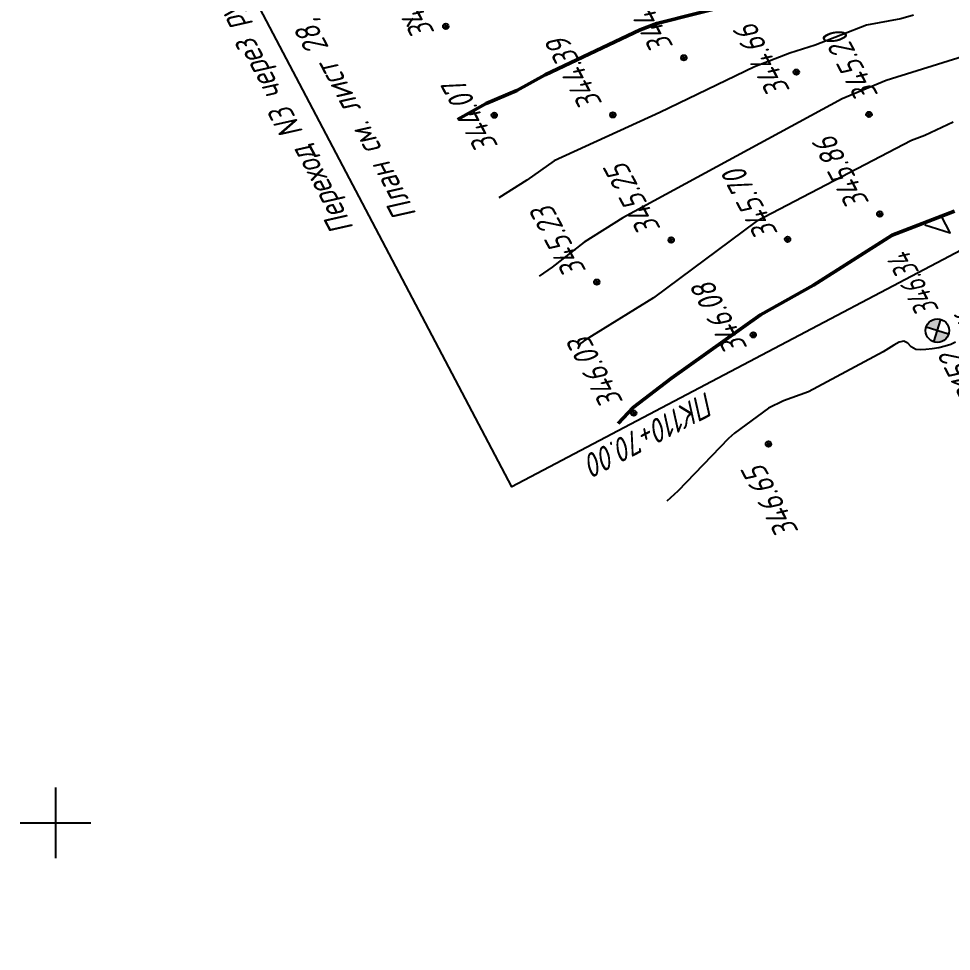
# Model space of a CAD drawing. Extents: x 1517348 to 1518464, y 2188576 to 2190606.
# Drawn here: x 1517593.7 to 1517752, y 2189578.2 to 2189736.4 of the extents above; entities that cross this region are included whole.
import ezdxf
from ezdxf.enums import TextEntityAlignment as Align

# ---------------------------------------------------------------- set-up
doc = ezdxf.new("R2010")
doc.units = 0
for name, color, linetype, lineweight in [('ИИ_ГЕОПУНКТ_025', 7, 'Continuous', 25), ('ИИ_ГЕОСЕТКА_025', 3, 'Continuous', 25), ('ИИ_ОТМЕТКА_025', 7, 'Continuous', 25), ('ИИ_ОФОРМЛЕНИЕ_025', 7, 'Continuous', 25), ('ИИ_ПИКЕТАЖ_025', 7, 'Continuous', 25), ('ИИ_РАЗМЕР_025', 7, 'Continuous', 25), ('ИИ_РЕЛЬЕФ_025', 34, 'Continuous', 25), ('ИИ_РЕЛЬЕФ_050', 34, 'Continuous', 50), ('ИИ_ТЕКСТ_025', 7, 'Continuous', 25), ('ИИ_УГОДЬЯ_025', 7, 'Continuous', 25)]:
    doc.layers.add(name, color=color, linetype=linetype, lineweight=lineweight)
doc.styles.add('VNIPISIMPLEXCUR', font='simplex.shx', dxfattribs={"width": 0.8, "oblique": 15})
doc.dimstyles.new('ИИ-2000-м-dm$0', dxfattribs={"dimscale": 2, "dimtxt": 2.5, "dimasz": 2.5, "dimexe": 1.25, "dimexo": 0, "dimgap": 1, "dimtad": 1, "dimtoh": 1, "dimzin": 1, "dimdsep": 46, "dimtxsty": 'VNIPISIMPLEXCUR', "dimblk": 'OBLIQUE', "dimcen": 2.5, "dimaunit": 1, "dimadec": 4, "dimazin": 0, "dimtfac": 1, "dimtmove": 1, "dimatfit": 2, "dimfxl": 1, "dimarcsym": 0})
doc.dimstyles.new('ИИ-2000-м-dm$2', dxfattribs={"dimscale": 2, "dimtxt": 2.5, "dimasz": 2.5, "dimexe": 1.25, "dimexo": 0, "dimgap": 1, "dimtad": 2, "dimtoh": 1, "dimzin": 1, "dimdsep": 46, "dimtxsty": 'VNIPISIMPLEXCUR', "dimcen": 2.5, "dimaunit": 1, "dimazin": 0, "dimtfac": 1, "dimtmove": 1, "dimatfit": 2, "dimfxl": 1, "dimarcsym": 0})

# ---------------------------------------------------------------- blocks, each defined once
blk = doc.blocks.new('PICKET')
at = {"color": 0, "linetype": 'Continuous', "lineweight": 25}
for p, q in [((-0.23, 0), (0.23, 0)), ((0, 0.23), (0, -0.23))]:
    blk.add_line(p, q, dxfattribs=at)
blk.add_circle((0, 0), 0.23, dxfattribs=at)
at = {"color": 0, "linetype": 'Continuous', "style": 'VNIPISIMPLEXCUR', "oblique": 15, "width": 0.8}
blk.add_attdef('OTMETKA', (1.25, 0.3), '', height=2, dxfattribs=at)
at = {"color": 8, "linetype": 'Continuous', "style": 'VNIPISIMPLEXCUR', "oblique": 15, "width": 0.8, "flags": 1}
blk.add_attdef('NOMER', (1.25, -2.7), '', height=2, dxfattribs=at)
blk = doc.blocks.new('ИИ05382')
at = {"color": 0, "linetype": 'Continuous', "lineweight": 25}
blk.add_lwpolyline([(1.6, 1.6), (0, 0), (1.6, 0)], dxfattribs=at)
blk = doc.blocks.new('ИИ050113Р')
at = {"linetype": 'Continuous'}
for points in [[(0, 0), (-0.707, 0.707, 0.198912), (-1, 0, 0.198912), (-0.707, -0.707)], [(0, 0), (0.707, -0.707, 0.198912), (1, 0, 0.198912), (0.707, 0.707)]]:
    blk.add_hatch(color=0, dxfattribs=at).paths.add_polyline_path(points)
at = {"color": 0, "linetype": 'Continuous'}
for points in [[(-0.707, -0.707), (0.707, 0.707)], [(-0.707, 0.707), (0.707, -0.707)]]:
    blk.add_lwpolyline(points, dxfattribs=at)
blk.add_circle((0, 0), 1, dxfattribs=at)
at = {"color": 0, "linetype": 'Continuous', "style": 'VNIPISIMPLEXCUR', "oblique": 15, "width": 0.8}
for tag, p in [('CENTRE', (1.7, 0.7)), ('HEIGHT', (1.7, -2.7)), ('EXPLAIN', (-3.595, -3.64))]:
    blk.add_attdef(tag, p, '', height=2, dxfattribs=at)
blk.add_attdef('NUMBER', text='', height=2, dxfattribs=at).set_placement((-2.25, -1), align=Align.RIGHT)
at = {"color": 253, "linetype": 'Continuous', "style": 'VNIPISIMPLEXCUR', "oblique": 15, "width": 0.8, "flags": 1}
blk.add_attdef('NOTE', text='', height=1.6, dxfattribs=at).set_placement((-7.394, -3.64), align=Align.RIGHT)
blk = doc.blocks.new('ИИ15002')
at = {"linetype": 'Continuous', "lineweight": 25}
h = blk.add_hatch(color=0, dxfattribs=at)
edge = h.paths.add_edge_path()
edge.add_arc((0, 0), 0.3, 0, 360)
at = {"color": 0, "linetype": 'Continuous', "lineweight": 25}
blk.add_circle((0, 0), 0.3, dxfattribs=at)
at = {"color": 0, "linetype": 'Continuous', "style": 'VNIPISIMPLEXCUR', "oblique": 15, "width": 0.8}
blk.add_attdef('STATIONING', (1, 1.3), '', height=2, rotation=90, dxfattribs=at)
at = {"color": 7, "linetype": 'Continuous', "style": 'VNIPISIMPLEXCUR', "oblique": 15, "width": 0.8}
blk.add_attdef('HEIGHT', text='', height=2, dxfattribs=at).set_placement((0, -1.3), align=Align.TOP_CENTER)
blk = doc.blocks.new('*D23')
at = {"layer": 'Defpoints', "color": 0, "transparency": 16777216}
for p in [(1517433.62, 2190485.82), (1517814.44, 2189993.77), (1517710.22, 2189950.84), (1517583.52, 2189878.79), (1518412.38, 2188627.85)]:
    blk.add_point(p, dxfattribs=at)
at = {"layer": 'ИИ_РАЗМЕР_025', "color": 0, "lineweight": -2, "transparency": 16777216}
for p, q in [((1517701.87, 2189947.56), (1517694.82, 2189960.94)), ((1517709.2, 2189948.67), (1517701.87, 2189947.56))]:
    blk.add_line(p, q, dxfattribs=at)
blk.add_arc((1517718.1, 2189945.8), 9.35, 142.4771, 181.7709, dxfattribs=at)
at = {"layer": 'ИИ_РАЗМЕР_025', "color": 0, "transparency": 16777216}
for points in [[(1517710.25, 2189952), (1517711.11, 2189950.98), (1517713.74, 2189954.07)], [(1517709.4, 2189945.67), (1517708.1, 2189945.35), (1517709.73, 2189941.63)]]:
    blk.add_solid(points, dxfattribs=at)
at = {"layer": 'ИИ_РАЗМЕР_025', "color": 0, "transparency": 16777216, "insert": (1517695.12, 2189953.12), "char_height": 4, "attachment_point": 5, "rotation": 117.7798, "style": 'VNIPISIMPLEXCUR'}
blk.add_mtext("88°41'", dxfattribs=at)
blk = doc.blocks.new('_Oblique')
at = {"color": 0, "linetype": 'ByBlock', "lineweight": -2}
blk.add_line((-0.5, -0.5), (0.5, 0.5), dxfattribs=at)
blk = doc.blocks.new('*D27')
at = {"layer": 'Defpoints', "color": 0, "transparency": 16777216}
for p in [(1517483.76, 2190304.73), (1518396.8, 2188657.42), (1518396.8, 2188657.42)]:
    blk.add_point(p, dxfattribs=at)
at = {"layer": 'ИИ_РАЗМЕР_025', "color": 0, "lineweight": -2, "transparency": 16777216}
for p, q in [((1517483.76, 2190304.73), (1517481.57, 2190303.52)), ((1517483.76, 2190304.73), (1518396.8, 2188657.42)), ((1518396.8, 2188657.42), (1518394.62, 2188656.2))]:
    blk.add_line(p, q, dxfattribs=at)
at = {"layer": 'ИИ_РАЗМЕР_025', "color": 0, "lineweight": -2, "transparency": 16777216, "xscale": 4, "yscale": 4, "zscale": 4}
for p, rotation in [((1517483.76, 2190304.73), 118.9980081626661), ((1518396.8, 2188657.42), 298.9980081626661)]:
    blk.add_blockref('_Oblique', p, dxfattribs=dict(at, rotation=rotation))
at = {"layer": 'ИИ_РАЗМЕР_025', "color": 0, "transparency": 16777216, "insert": (1517937.66, 2189479.62), "char_height": 4, "attachment_point": 5, "rotation": 118.998, "style": 'VNIPISIMPLEXCUR'}
blk.add_mtext('1883.43', dxfattribs=at)
blk = doc.blocks.new('ИИ05012')
at = {"color": 0, "linetype": 'Continuous', "lineweight": 25, "flags": 128}
for points in [[(0, 3), (0, -3)], [(-3, 0), (3, 0)]]:
    blk.add_lwpolyline(points, dxfattribs=at)

msp = doc.modelspace()

# ---------------------------------------------------------------- linework, layer by layer
at = {"layer": 'ИИ_ОФОРМЛЕНИЕ_025'}
msp.add_lwpolyline([(1517792.953, 2189717.833), (1517677.416, 2189656.964), (1517560.894, 2189878.156), (1517676.426, 2189939.015)], dxfattribs=at)
at = {"layer": 'ИИ_РЕЛЬЕФ_025'}
for points, elevation in [([(1517745.543, 2189736.978), (1517743.376, 2189736.347), (1517737.562, 2189735.268), (1517728.852, 2189731.874), (1517724.57, 2189730.544), (1517718.577, 2189728.228), (1517702.532, 2189720.49), (1517684.579, 2189712.272), (1517679.959, 2189709.006), (1517675.214, 2189706.007)], 344.5), ([(1517787.901, 2189737.672), (1517785.572, 2189735.787), (1517784.762, 2189735.251), (1517783.893, 2189734.876), (1517783.076, 2189734.721), (1517782.211, 2189734.695), (1517775.204, 2189735.241), (1517767.279, 2189734.788), (1517766.458, 2189734.68), (1517765.729, 2189734.544), (1517764.794, 2189734.277), (1517764.019, 2189733.962), (1517759.232, 2189731.595), (1517740.895, 2189725.891), (1517733.437, 2189722.812), (1517696.266, 2189702.6), (1517689.691, 2189698.515), (1517684.25, 2189694.22), (1517682.067, 2189692.713)], 345), ([(1517660.645, 2189736.444), (1517660.113, 2189735.765), (1517659.64, 2189734.984)], 343.5), ([(1517752.255, 2189718.85), (1517747.445, 2189716.561), (1517745.19, 2189715.748), (1517718.869, 2189702), (1517701.45, 2189689.067), (1517689.73, 2189681.82), (1517689.23, 2189681.433), (1517688.839, 2189680.939), (1517688.6, 2189680.408)], 345.5), ([(1517752.701, 2189681.545), (1517751.904, 2189681.155), (1517750.92, 2189680.829), (1517749.828, 2189680.571), (1517748.707, 2189680.385), (1517747.635, 2189680.276), (1517746.691, 2189680.249), (1517745.953, 2189680.307), (1517745.169, 2189680.729), (1517744.574, 2189681.34), (1517743.911, 2189681.694), (1517743.104, 2189681.519), (1517742.214, 2189681.034), (1517740.385, 2189679.876), (1517727.72, 2189673.11), (1517723.477, 2189671.593), (1517720.953, 2189670.354), (1517715.202, 2189666.113), (1517714.168, 2189665.202), (1517705.571, 2189656.236), (1517703.693, 2189654.556)], 346.5)]:
    msp.add_lwpolyline(points, dxfattribs=dict(at, elevation=elevation))
at = {"layer": 'ИИ_РЕЛЬЕФ_050'}
for points, elevation in [([(1517715.93, 2189739.067), (1517702.026, 2189735.56), (1517699.173, 2189734.502), (1517683.075, 2189726.865), (1517678.243, 2189724.226), (1517673.046, 2189721.995), (1517668.207, 2189719.307)], 344), ([(1517752.528, 2189703.735), (1517741.93, 2189699.694), (1517728.572, 2189691.211), (1517719.595, 2189686.18), (1517704.481, 2189675.426), (1517698.002, 2189670.45), (1517695.459, 2189667.759)], 346)]:
    msp.add_lwpolyline(points, dxfattribs=dict(at, elevation=elevation))

# ---------------------------------------------------------------- block references
at = {"layer": 'ИИ_ГЕОПУНКТ_025'}
ref = msp.add_blockref('ИИ050113Р', (1517749.6, 2189683.48), dxfattribs=dict(at, xscale=2, yscale=2, zscale=2, rotation=117.7797222222222))
ref.add_attrib('NUMBER', '3152', dxfattribs={"layer": '0', "color": 0, "linetype": 'Continuous', "height": 4, "rotation": 117.77972, "style": 'VNIPISIMPLEXCUR', "oblique": 15, "width": 0.8}).set_placement((1517753.467, 2189680.431), align=Align.RIGHT)
ref.add_attrib('CENTRE', '346.34', (1517749.978, 2189687.02), dxfattribs={"layer": '0', "color": 0, "linetype": 'Continuous', "height": 4, "rotation": 117.77972, "style": 'VNIPISIMPLEXCUR', "oblique": 15, "width": 0.7})
ref.add_attrib('EXPLAIN', 'к.', (1517756.172, 2189684.9), dxfattribs={"layer": '0', "color": 0, "linetype": 'Continuous', "height": 4, "rotation": 117.77972, "style": 'VNIPISIMPLEXCUR', "oblique": 15, "width": 0.8})
at = {"layer": 'ИИ_ГЕОСЕТКА_025', "xscale": 2, "yscale": 2, "zscale": 2}
msp.add_blockref('ИИ05012', (1517600, 2189600), dxfattribs=at)
at = {"layer": 'ИИ_ОТМЕТКА_025'}
ref = msp.add_blockref('PICKET', (1517666.21, 2189735.09, 343.61), dxfattribs=dict(at, xscale=2, yscale=2, zscale=2, rotation=117.7797222222222))
ref.add_attrib('OTMETKA', '343.61', (1517664.404, 2189734.084, 343.61), dxfattribs={"layer": '0', "color": 0, "height": 4, "rotation": 117.77972, "style": 'VNIPISIMPLEXCUR', "oblique": 15, "width": 0.8})
ref = msp.add_blockref('PICKET', (1517706.59, 2189729.76, 344.23), dxfattribs=dict(at, xscale=2, yscale=2, zscale=2, rotation=117.7797222222222))
ref.add_attrib('OTMETKA', '344.23', (1517704.894, 2189731.692, 344.23), dxfattribs={"layer": '0', "color": 0, "height": 4, "rotation": 117.77972, "style": 'VNIPISIMPLEXCUR', "oblique": 15, "width": 0.8})
ref = msp.add_blockref('PICKET', (1517725.68, 2189727.32, 344.66), dxfattribs=dict(at, xscale=2, yscale=2, zscale=2, rotation=117.7797222222222))
ref.add_attrib('OTMETKA', '344.66', (1517724.699, 2189724.257, 344.66), dxfattribs={"layer": '0', "color": 0, "height": 4, "rotation": 117.77972, "style": 'VNIPISIMPLEXCUR', "oblique": 15, "width": 0.8})
ref = msp.add_blockref('PICKET', (1517738, 2189720.16, 345.2), dxfattribs=dict(at, xscale=2, yscale=2, zscale=2, rotation=117.7797222222222))
ref.add_attrib('OTMETKA', '345.20', (1517739.667, 2189723.463, 345.2), dxfattribs={"layer": '0', "color": 0, "height": 4, "rotation": 117.77972, "style": 'VNIPISIMPLEXCUR', "oblique": 15, "width": 0.8})
ref = msp.add_blockref('PICKET', (1517694.55, 2189720.08, 344.39), dxfattribs=dict(at, xscale=2, yscale=2, zscale=2, rotation=117.7797222222222))
ref.add_attrib('OTMETKA', '344.39', (1517692.854, 2189722.012, 344.39), dxfattribs={"layer": '0', "color": 0, "height": 4, "rotation": 117.77972, "style": 'VNIPISIMPLEXCUR', "oblique": 15, "width": 0.8})
ref = msp.add_blockref('PICKET', (1517674.43, 2189720.01, 344.07), dxfattribs=dict(at, xscale=2, yscale=2, zscale=2, rotation=117.7797222222222))
ref.add_attrib('OTMETKA', '344.07', (1517675.184, 2189714.782, 344.07), dxfattribs={"layer": '0', "color": 0, "height": 4, "rotation": 117.77972, "style": 'VNIPISIMPLEXCUR', "oblique": 15, "width": 0.8})
ref = msp.add_blockref('PICKET', (1517739.83, 2189703.26, 345.86), dxfattribs=dict(at, xscale=2, yscale=2, zscale=2, rotation=117.7797222222222))
ref.add_attrib('OTMETKA', '345.86', (1517738.134, 2189705.192, 345.86), dxfattribs={"layer": '0', "color": 0, "height": 4, "rotation": 117.77972, "style": 'VNIPISIMPLEXCUR', "oblique": 15, "width": 0.8})
ref = msp.add_blockref('PICKET', (1517704.45, 2189698.85, 345.25), dxfattribs=dict(at, xscale=2, yscale=2, zscale=2, rotation=117.7797222222222))
ref.add_attrib('OTMETKA', '345.25', (1517702.754, 2189700.782, 345.25), dxfattribs={"layer": '0', "color": 0, "height": 4, "rotation": 117.77972, "style": 'VNIPISIMPLEXCUR', "oblique": 15, "width": 0.8})
ref = msp.add_blockref('PICKET', (1517724.19, 2189698.97, 345.7), dxfattribs=dict(at, xscale=2, yscale=2, zscale=2, rotation=117.7797222222222))
ref.add_attrib('OTMETKA', '345.70', (1517722.647, 2189700.009, 345.7), dxfattribs={"layer": '0', "color": 0, "height": 4, "rotation": 117.77972, "style": 'VNIPISIMPLEXCUR', "oblique": 15, "width": 0.8})
ref = msp.add_blockref('PICKET', (1517691.82, 2189691.71, 345.23), dxfattribs=dict(at, xscale=2, yscale=2, zscale=2, rotation=117.7797222222222))
ref.add_attrib('OTMETKA', '345.23', (1517690.124, 2189693.642, 345.23), dxfattribs={"layer": '0', "color": 0, "height": 4, "rotation": 117.77972, "style": 'VNIPISIMPLEXCUR', "oblique": 15, "width": 0.8})
ref = msp.add_blockref('PICKET', (1517718.37, 2189682.77, 346.08), dxfattribs=dict(at, xscale=2, yscale=2, zscale=2, rotation=117.7797222222222))
ref.add_attrib('OTMETKA', '346.08', (1517717.479, 2189680.591, 346.08), dxfattribs={"layer": '0', "color": 0, "height": 4, "rotation": 117.77972, "style": 'VNIPISIMPLEXCUR', "oblique": 15, "width": 0.8})
ref = msp.add_blockref('PICKET', (1517698.09, 2189669.49, 346.03), dxfattribs=dict(at, xscale=2, yscale=2, zscale=2, rotation=117.7797222222222))
ref.add_attrib('OTMETKA', '346.03', (1517696.394, 2189671.422, 346.03), dxfattribs={"layer": '0', "color": 0, "height": 4, "rotation": 117.77972, "style": 'VNIPISIMPLEXCUR', "oblique": 15, "width": 0.8})
ref = msp.add_blockref('PICKET', (1517720.95, 2189664.25, 346.65), dxfattribs=dict(at, xscale=2, yscale=2, zscale=2, rotation=117.7797222222222))
ref.add_attrib('OTMETKA', '346.65', (1517726.156, 2189649.445, 346.65), dxfattribs={"layer": '0', "color": 0, "height": 4, "rotation": 117.77972, "style": 'VNIPISIMPLEXCUR', "oblique": 15, "width": 0.8})
at = {"layer": 'ИИ_ПИКЕТАЖ_025'}
ref = msp.add_blockref('ИИ15002', (1517792.953, 2189717.833, 345.9), dxfattribs=dict(at, xscale=2, yscale=2, zscale=2, rotation=117.7797961859177))
ref.add_attrib('STATIONING', 'ПК110+70.00', (1517710.55, 2189673.278, 345.9), dxfattribs={"layer": '0', "color": 0, "linetype": 'Continuous', "height": 4, "rotation": 207.7798, "style": 'VNIPISIMPLEXCUR', "oblique": 15, "width": 0.8})
ref.add_attrib('HEIGHT', '345.90', dxfattribs={"layer": '0', "color": 7, "linetype": 'Continuous', "height": 4, "rotation": 117.7798, "style": 'VNIPISIMPLEXCUR', "oblique": 15, "width": 0.8}).set_placement((1517800.314, 2189714.95, 345.9), align=Align.TOP_CENTER)
at = {"layer": 'ИИ_УГОДЬЯ_025', "xscale": 2, "yscale": 2, "zscale": 2, "rotation": 117.7797222222222}
msp.add_blockref('ИИ05382', (1517751.769, 2189700.094), dxfattribs=at)

# ---------------------------------------------------------------- texts
at = {"layer": 'ИИ_ТЕКСТ_025', "style": 'VNIPISIMPLEXCUR', "oblique": 15, "width": 0.8}
for s, p in [('План см. лист 28, профиль см. лист 29', (1517661.338, 2189703.254)), ('Переход N3 через ручей Тойон-Уйалаах', (1517650.701, 2189700.919))]:
    msp.add_text(s, height=4, rotation=117.77972, dxfattribs=at).set_placement(p)

# ---------------------------------------------------------------- dimensions: what is measured, and where the dimension line sits
at = {"layer": 'ИИ_РАЗМЕР_025'}
dim = msp.add_angular_dim_2l(base=(1517710.224, 2189950.843), line1=((1518412.378, 2188627.85), (1517433.622, 2190485.815)), line2=((1517814.441, 2189993.765), (1517583.525, 2189878.795)), dimstyle='ИИ-2000-м-dm$2', override={"dimtxt": 2, "dimasz": 2, "dimgap": 0.5}, dxfattribs=at)
dim.commit()
dim.dimension.update_dxf_attribs({"geometry": '*D23', "text_midpoint": (1517695.12, 2189953.116), "dimtype": 162})
dim = msp.add_aligned_dim(p1=(1517483.755, 2190304.733), p2=(1518396.803, 2188657.416), distance=0, dimstyle='ИИ-2000-м-dm$0', override={"dimtxt": 2, "dimasz": 2, "dimgap": 0.5, "dimzin": 0}, dxfattribs=at)
dim.commit()
dim.dimension.update_dxf_attribs({"geometry": '*D27', "text_midpoint": (1517937.655, 2189479.62)})

doc.saveas('drawing.dxf')
